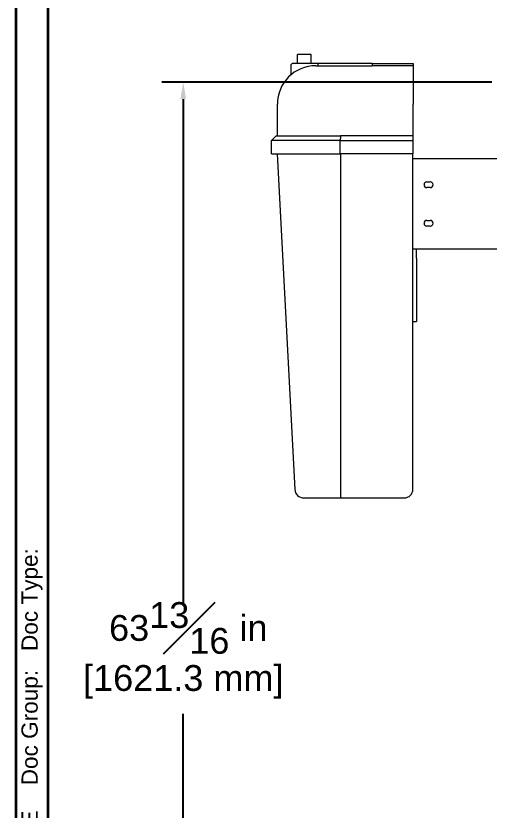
# Model space of a CAD drawing. Header units: inches. Extents: x 12 to 318, y 5 to 204.
# Drawn here: x 11.87 to 37.99, y 51.94 to 95.8 of the extents above; entities that cross this region are included whole.
import ezdxf

# ---------------------------------------------------------------- set-up
doc = ezdxf.new("R2010")
doc.units = ezdxf.units.IN
doc.header["$LTSCALE"] = 9.5
doc.header["$MEASUREMENT"] = 0
doc.layers.get('0').update_dxf_attribs({"lineweight": 25})
for name, color, linetype, lineweight in [('Border', 7, 'Continuous', 35), ('Dimension', 7, 'Continuous', 25), ('Visible', 7, 'Continuous', 18)]:
    doc.layers.add(name, color=color, linetype=linetype, lineweight=lineweight)
doc.styles.add('Standard A-B-C', font='arial.ttf')
doc.styles.add('Standard D-E', font='arial.ttf')
doc.dimstyles.new('in [mm] D-E NeptuneBenson', dxfattribs={"dimscale": 9.5, "dimtxt": 0.15, "dimasz": 0.098425, "dimexe": 0.125, "dimexo": 0.063, "dimgap": 0.031496, "dimtad": 0, "dimtih": 1, "dimtoh": 1, "dimdec": 4, "dimzin": 3, "dimdsep": 46, "dimlunit": 5, "dimtxsty": 'Standard D-E', "dimcen": 0.09, "dimdle": 0.393701, "dimclrd": 256, "dimclre": 256, "dimclrt": 256, "dimadec": 1, "dimazin": 1, "dimtfac": 1, "dimtofl": 0, "dimtmove": 0, "dimatfit": 3, "dimfxl": 1, "dimfrac": 1, "dimtolj": 1, "dimtzin": 4, "dimlwd": -1, "dimlwe": -1, "dimarcsym": 0})

# ---------------------------------------------------------------- blocks, each defined once
blk = doc.blocks.new('Borders 22x34_D')
at = {"layer": 'Border'}
for p, q in [((1.25, 21.5), (1.25, 0.5)), ((1.4375, 0.5), (1.4375, 21.3125))]:
    blk.add_line(p, q, dxfattribs=at)
at = {"layer": 'Border', "insert": (1.3437, 3.875), "char_height": 0.094, "attachment_point": 4, "rotation": 90, "style": 'Standard A-B-C'}
blk.add_mtext('\\fArial|b0|i0;{\\H0.0940;BAR = 1" AT PLOT SCALE    Doc Group:   Doc Type: }', dxfattribs=at)
blk = doc.blocks.new('*D24')
at = {"layer": 'Defpoints', "color": 0, "transparency": 16777216}
for p in [(21.114, 92.144), (38.75, 92.144), (39.156, 28.314)]:
    blk.add_point(p, dxfattribs=at)
at = {"layer": 'Dimension', "transparency": 16777216}
for p, q in [((38.151, 92.144), (19.926, 92.144)), ((21.114, 91.209), (21.114, 63.209)), ((21.114, 29.249), (21.114, 57.249)), ((38.557, 28.314), (19.926, 28.314))]:
    blk.add_line(p, q, dxfattribs=at)
for points in [[(20.958, 91.209), (21.269, 91.209), (21.114, 92.144)], [(20.958, 29.249), (21.269, 29.249), (21.114, 28.314)]]:
    blk.add_solid(points, dxfattribs=at)
at = {"layer": 'Dimension', "transparency": 16777216, "char_height": 1.425, "attachment_point": 5, "style": 'Standard D-E'}
for s, insert in [('\\A1; 63{\\H1x;\\S13#16;} in', (21.114, 61.997)), ('\\A1;[1621.3 mm]', (21.114, 59.017))]:
    blk.add_mtext(s, dxfattribs=dict(at, insert=insert))

msp = doc.modelspace()

# ---------------------------------------------------------------- linework, layer by layer
at = {"layer": 'Visible'}
for p, q in [((28.168455, 93.674298), (27.418455, 93.674298)), ((27.418455, 93.174298), (27.418455, 93.674298)), ((28.168455, 93.174298), (28.168455, 93.674298)), ((27.043455, 93.049298), (27.043455, 92.533904)), ((28.543455, 93.174298), (27.168455, 93.174298)), ((28.430825, 93.049298), (28.543455, 93.049298)), ((31.548648, 93.174298), (28.543455, 93.174298)), ((28.543455, 93.174298), (28.543455, 93.045425)), ((31.548648, 93.174298), (33.80709, 93.174298)), ((31.548648, 93.174298), (31.548648, 93.046617)), ((33.80709, 93.049298), (32.691778, 93.049298)), ((33.80709, 93.174298), (33.80709, 93.049298)), ((33.80709, 93.049298), (33.80709, 90.924298)), ((26.305825, 89.174298), (26.305825, 90.924298)), ((33.80709, 89.174298), (33.80709, 90.924298)), ((26.234424, 89.174298), (25.984424, 88.924298)), ((26.234424, 89.174298), (29.790683, 89.174298)), ((33.80709, 89.174298), (29.790683, 89.174298)), ((33.80709, 88.924298), (33.80709, 89.174298)), ((29.778696, 88.924298), (25.984424, 88.924298)), ((25.984424, 88.174298), (25.984424, 88.924298)), ((29.778696, 88.924298), (33.80709, 88.924298)), ((29.778696, 88.174298), (29.778696, 88.924298)), ((33.80709, 88.174298), (33.80709, 88.924298)), ((25.984424, 88.174298), (29.778696, 88.174298)), ((26.293455, 88.174298), (27.268522, 69.648018)), ((33.80709, 88.174298), (29.778696, 88.174298)), ((29.793455, 88.174298), (29.793455, 69.654616)), ((33.793455, 69.674298), (33.793455, 88.174298)), ((33.793455, 87.924298), (34.168455, 87.924298)), ((34.168455, 87.924298), (40.776898, 87.924298)), ((34.558148, 86.630548), (34.745648, 86.630548)), ((34.745648, 86.318048), (34.558148, 86.318048)), ((34.558148, 84.505548), (34.745648, 84.505548)), ((34.745648, 84.193048), (34.558148, 84.193048)), ((34.168455, 82.924298), (33.793455, 82.924298)), ((33.980955, 82.424298), (33.980955, 82.924298)), ((40.776898, 82.924298), (34.168455, 82.924298)), ((33.980955, 82.424298), (33.980955, 79.424298)), ((33.980955, 79.424298), (33.980955, 78.924298)), ((33.793455, 78.924298), (33.980955, 78.924298)), ((29.793455, 69.654616), (29.793455, 69.654576)), ((27.767831, 69.174298), (29.808381, 69.174298)), ((29.808381, 69.174298), (33.293455, 69.174298))]:
    msp.add_line(p, q, dxfattribs=at)
for centre, radius, start, end in [((28.430825, 90.924298), 2.125, 90, 180), ((27.168455, 93.049298), 0.125, 90, 180), ((34.558148, 86.474298), 0.15625, 90, 270), ((34.745648, 86.474298), 0.15625, 270, 90), ((34.558148, 84.349298), 0.15625, 90, 270), ((34.745648, 84.349298), 0.15625, 270, 90), ((27.767831, 69.674298), 0.5, 183.0127875, 270)]:
    msp.add_arc(centre, radius, start, end, dxfattribs=at)
msp.add_ellipse((32.691778, 90.924298), major_axis=(-22.766058, 0), ratio=0.093340709, start_param=4.71238898, end_param=4.762622148, dxfattribs=at)
for points, knots in [([(28.543455, 93.045425), (28.543455, 93.044841), (28.5453, 93.04427), (28.557633, 93.042561), (28.575757, 93.041785), (28.63845, 93.04086), (28.693254, 93.041334), (28.870789, 93.043314), (29.021442, 93.045119), (29.328936, 93.046896), (29.54749, 93.047089), (29.763842, 93.044486)], [-71.641860366, -71.641860366, -71.641860366, -71.641860366, -71.404314925, -71.404314925, -70.85251163, -70.85251163, -69.950717986, -69.950717986, -68.021546725, -68.021546725, -64.744764236, -64.744764236, -64.744764236, -64.744764236]), ([(30.06323, 93.041907), (30.184203, 93.041434), (30.303268, 93.041147), (30.417618, 93.041147), (30.543856, 93.041147), (30.672249, 93.041463), (30.801897, 93.041963)], [28.615660727, 28.615660727, 28.615660727, 28.615660727, 29.490830428, 29.490830428, 29.490830428, 30.456978839, 30.456978839, 30.456978839, 30.456978839]), ([(30.801897, 93.041963), (30.966317, 93.042669), (31.132754, 93.043691), (31.382494, 93.045437), (31.465663, 93.046055), (31.548648, 93.046617)], [0.966148411, 0.966148411, 0.966148411, 0.966148411, 2.191429059, 2.191429059, 2.802720713, 2.802720713, 2.802720713, 2.802720713]), ([(29.793455, 69.654576), (29.793536, 69.589549), (29.794019, 69.525648), (29.795714, 69.407262), (29.79691, 69.353916), (29.799815, 69.264902), (29.801496, 69.230096), (29.804945, 69.185455), (29.80667, 69.174391), (29.808366, 69.174298), (29.808374, 69.174298), (29.808381, 69.174298)], [0, 0, 0, 0, 0.495890797, 0.495890797, 0.991923609, 0.991923609, 1.488224852, 1.488224852, 1.949323594, 1.949323594, 1.951269636, 1.951269636, 1.951269636, 1.951269636]), ([(33.293455, 69.174298), (33.357454, 69.174298), (33.421677, 69.186423), (33.514787, 69.224677), (33.545487, 69.241003), (33.606837, 69.28278), (33.637784, 69.309305), (33.692614, 69.370537), (33.716844, 69.404686), (33.75753, 69.483032), (33.773573, 69.52664), (33.788446, 69.599116), (33.791737, 69.625297), (33.792933, 69.651451)], [-0.002011235, -0.002011235, -0.002011235, -0.002011235, 0.532394174, 0.532394174, 0.803230689, 0.803230689, 1.097579475, 1.097579475, 1.376367374, 1.376367374, 1.655155274, 1.655155274, 1.804956091, 1.804956091, 1.804956091, 1.804956091]), ([(33.792933, 69.651451), (33.793107, 69.655255), (33.793237, 69.659063), (33.793412, 69.666679), (33.793455, 69.670489), (33.793455, 69.674298)], [0, 0, 0, 0, 0.02179182287, 0.02179182287, 0.04358364573, 0.04358364573, 0.04358364573, 0.04358364573])]:
    msp.add_open_spline(points, degree=3, knots=knots, dxfattribs=at)
for points in [[(29.763842, 93.044486), (29.859493, 93.04348), (29.959441, 93.04247), (30.06323, 93.041907)], [(29.790683, 89.174298), (29.786754, 89.090996), (29.782753, 89.007602), (29.778696, 88.924298)]]:
    msp.add_open_spline(points, degree=3, dxfattribs=at)

# ---------------------------------------------------------------- block references
at = {"xscale": 9.5, "yscale": 9.5, "zscale": 9.5}
msp.add_blockref('Borders 22x34_D', (0, 0), dxfattribs=at)

# ---------------------------------------------------------------- dimensions: what is measured, and where the dimension line sits
at = {"layer": 'Dimension'}
dim = msp.add_linear_dim(base=(21.113659, 92.144298), p1=(39.155687, 28.314298), p2=(38.749811, 92.144298), angle=90, text=' <> in\\X[1621.3 mm]', dimstyle='in [mm] D-E NeptuneBenson', override={"dimgap": 0.031496, "dimdec": 4, "dimpost": '', "dimtol": 0, "dimlim": 0, "dimtp": 0, "dimtm": 0, "dimtdec": 2, "dimatfit": 1}, dxfattribs=at)
dim.commit()
dim.dimension.update_dxf_attribs({"geometry": '*D24', "text_midpoint": (21.113659, 60.229298), "dimtype": 160})

doc.saveas('drawing.dxf')
